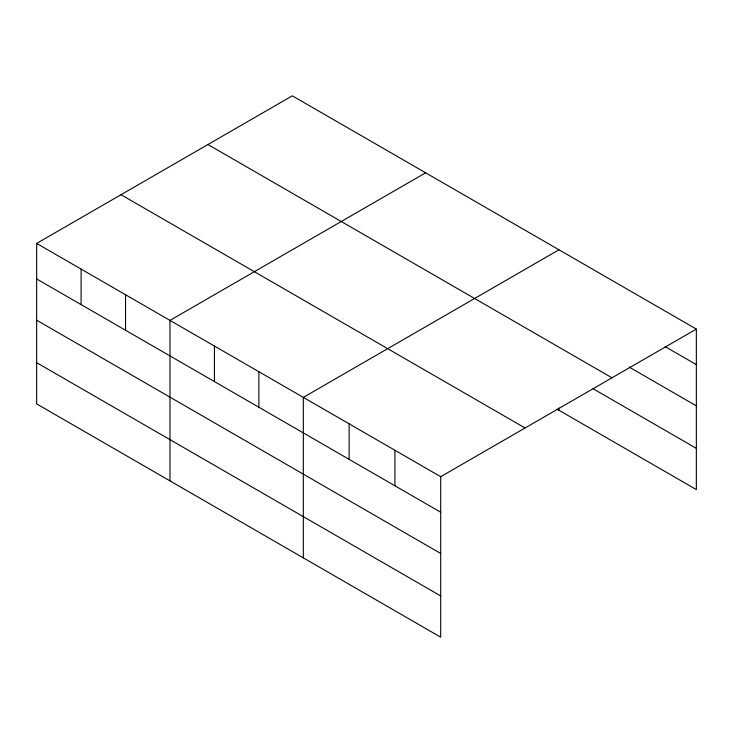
<?xml version="1.0" encoding="UTF-8"?>
<svg xmlns="http://www.w3.org/2000/svg" width="733" height="733" viewBox="0 0 733 733"><rect width="100%" height="100%" fill="white"/><g stroke="black" fill="none" stroke-linecap="round" stroke-linejoin="round"><path stroke-width="1.1" d="M440.698 553.461L440.698 476.697L36.65 243.42L36.65 403.901L440.698 637.179L440.698 553.461L36.65 320.184M556.998 409.124L696.35 489.58L696.35 329.099L292.302 95.821L36.65 243.42M425.635 172.805L169.983 320.394L169.983 480.885M558.977 249.779L303.325 397.378L303.325 557.868M440.698 476.697L696.35 329.099M665.17 346.627L696.35 364.631M629.125 367.05L696.35 405.862M207.934 144.529L611.982 377.807M593.07 388.719L696.35 448.349M121.018 194.712L525.066 427.99M36.65 278.943L440.698 512.22M36.65 362.67L440.698 595.947M558.977 408.043L558.977 410.269M394.913 450.254L394.913 485.787M349.119 423.821L349.119 459.353M258.877 371.723L258.877 407.246M214.43 346.058L214.43 381.591M125.545 294.739L125.545 330.271M81.097 269.075L81.097 304.607"/></g></svg>
